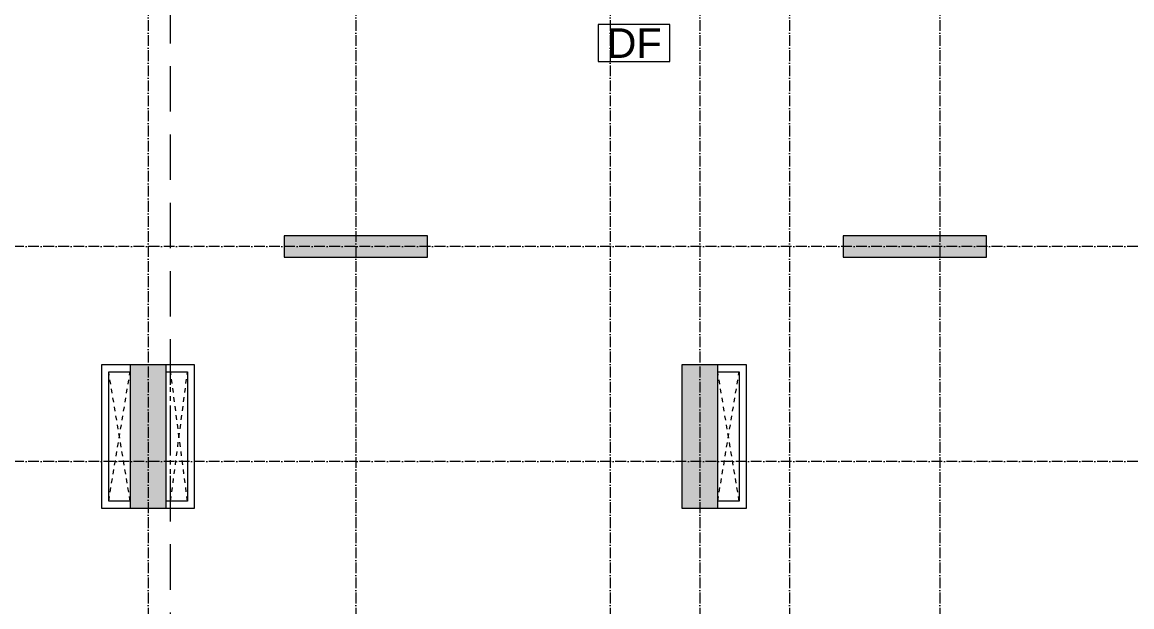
# Model space of a CAD drawing. Header units: millimetres. Extents: x -20211 to 105142, y -25405 to 48204.
# Drawn here: x 15244 to 30730, y 6425 to 14577 of the extents above; entities that cross this region are included whole.
import ezdxf
from ezdxf.enums import TextEntityAlignment as Align

# ---------------------------------------------------------------- set-up
doc = ezdxf.new("R2010")
doc.units = ezdxf.units.MM
for name, pattern in [('Dash', [6.35, 3.175, -3.175]), ('Grid Line', [4.2, 3, -0.6, 0, -0.6]), ('HIDDEN2', [4.7625, 3.175, -1.5875])]:
    doc.linetypes.add(name, pattern=pattern)
for name, color, linetype, lineweight in [('A-DETL-GENF-HDLN', 161, 'Dash', 5), ('KI-HIEU-1', 151, 'Continuous', 9), ('NET-CAT', 3, 'Continuous', 15), ('TRUC', 225, 'Continuous', 5), ('X-COT HAM$0$LC.HA', 8, 'Continuous', 9), ('Y-GHI CHU PCCC$0$Z-CT1-GHI CHU TT$0$KI-HIEU', 6, 'Continuous', 13)]:
    doc.layers.add(name, color=color, linetype=linetype, lineweight=lineweight)
doc.styles.add('Y-GHI CHU PCCC$0$Arial', font='arial_0.ttf')

# ---------------------------------------------------------------- blocks, each defined once
blk = doc.blocks.new('ALC1807-ASCENT PLAZA-KET CAU_rvt-1-MẶT BẰNG TẦNG 1')
at = {"layer": 'X-COT HAM$0$LC.HA'}
h = blk.add_hatch(color=256, dxfattribs=at)
h.dxf.hatch_style = 1
h.paths.add_polyline_path([(20901, 11300), (20901, 11600), (18901, 11600), (18901, 11300)])
h = blk.add_hatch(color=256, dxfattribs=at)
h.dxf.hatch_style = 1
h.paths.add_polyline_path([(28701, 11300), (28701, 11600), (26701, 11600), (26701, 11300)])
h = blk.add_hatch(color=256, dxfattribs=at)
h.dxf.hatch_style = 1
h.paths.add_polyline_path([(17251, 9800), (16751, 9800), (16751, 7800), (17251, 7800)])
h = blk.add_hatch(color=256, dxfattribs=at)
h.dxf.hatch_style = 1
h.paths.add_polyline_path([(24951, 9800), (24451, 9800), (24451, 7800), (24951, 7800)])
at = {"ltscale": 1000}
for points in [[(20901, 11300), (20901, 11600), (18901, 11600), (18901, 11300)], [(28701, 11300), (28701, 11600), (26701, 11600), (26701, 11300)], [(17251, 9800), (16751, 9800), (16751, 7800), (17251, 7800)]]:
    blk.add_lwpolyline(points, close=True, dxfattribs=at)
at = {"ltscale": 1000, "elevation": 0}
blk.add_lwpolyline([(24951, 9800), (24451, 9800), (24451, 7800), (24951, 7800)], close=True, dxfattribs=at)
blk = doc.blocks.new('Y-GHI CHU PCCC$0$A$C67775D76')
at = {"color": 8, "ltscale": 30}
blk.add_lwpolyline([(-266.7, -137.5), (266.7, -137.5), (266.7, 137.5), (-266.7, 137.5)], close=True, dxfattribs=at)
at = {"color": 8, "style": 'Y-GHI CHU PCCC$0$Arial'}
blk.add_text('DF', height=220, dxfattribs=at).set_placement((0, 0), align=Align.MIDDLE_CENTER)

msp = doc.modelspace()

# ---------------------------------------------------------------- linework, layer by layer
at = {"layer": 'A-DETL-GENF-HDLN', "ltscale": 20}
for p, q in [((16750.5, 7899.9), (16450.5, 9699.9)), ((16450.5, 7899.9), (16749.7, 9699.9)), ((17315.7, 7899.9), (17550.5, 9699.9)), ((17550.5, 7899.9), (17315.7, 9699.9)), ((17315.7, 7899.9), (17315.7, 9699.9)), ((25250.5, 7899.9), (24950.5, 9699.9)), ((24950.5, 7899.9), (25249.7, 9699.9))]:
    msp.add_line(p, q, dxfattribs=at)
at = {"layer": 'KI-HIEU-1', "linetype": 'HIDDEN2', "ltscale": 200}
msp.add_line((17315.7, -7625.1), (17315.7, 45138.3), dxfattribs=at)
at = {"layer": 'NET-CAT'}
for p, q in [((16350.5, 9799.9), (16350.5, 7799.9)), ((16750.5, 9799.9), (16350.5, 9799.9)), ((17650.5, 9799.9), (17250.5, 9799.9)), ((17650.5, 7799.9), (17650.5, 9799.9)), ((25350.5, 9799.9), (24950.5, 9799.9)), ((25350.5, 7799.9), (25350.5, 9799.9)), ((16450.5, 7899.9), (16450.5, 9699.9)), ((16450.5, 9699.9), (16750.5, 9699.9)), ((17250.5, 9699.9), (17550.5, 9699.9)), ((17550.5, 9699.9), (17550.5, 7899.9)), ((24950.5, 9699.9), (25250.5, 9699.9)), ((25250.5, 9699.9), (25250.5, 7899.9)), ((16750.5, 7899.9), (16450.5, 7899.9)), ((17550.5, 7899.9), (17250.5, 7899.9)), ((25250.5, 7899.9), (24950.5, 7899.9)), ((16350.5, 7799.9), (16750.5, 7799.9)), ((17250.5, 7799.9), (17650.5, 7799.9)), ((24950.5, 7799.9), (25350.5, 7799.9))]:
    msp.add_line(p, q, dxfattribs=at)
at = {"layer": 'TRUC', "linetype": 'Grid Line', "ltscale": 50}
for p, q in [((17000.5, 43599.9), (17000.5, -4500.1)), ((19900.5, 43599.9), (19900.5, -4500.1)), ((23450.5, 43599.9), (23450.5, -4500.1)), ((24700.5, 43599.9), (24700.5, -7167.6)), ((25950.5, 43599.9), (25950.5, -4500.1)), ((28050.5, 43599.9), (28050.5, -7167.6)), ((43000.5, 11449.9), (-12092.4, 11449.9)), ((43000.5, 8449.9), (-14407, 8449.9))]:
    msp.add_line(p, q, dxfattribs=at)

# ---------------------------------------------------------------- block references
at = {"layer": 'NET-CAT'}
msp.add_blockref('ALC1807-ASCENT PLAZA-KET CAU_rvt-1-MẶT BẰNG TẦNG 1', (0, 0), dxfattribs=at)
at = {"layer": 'Y-GHI CHU PCCC$0$Z-CT1-GHI CHU TT$0$KI-HIEU', "color": 8, "xscale": 1.875, "yscale": 1.875, "zscale": 1.875}
msp.add_blockref('Y-GHI CHU PCCC$0$A$C67775D76', (23784.1, 14286), dxfattribs=at)

doc.saveas('drawing.dxf')
